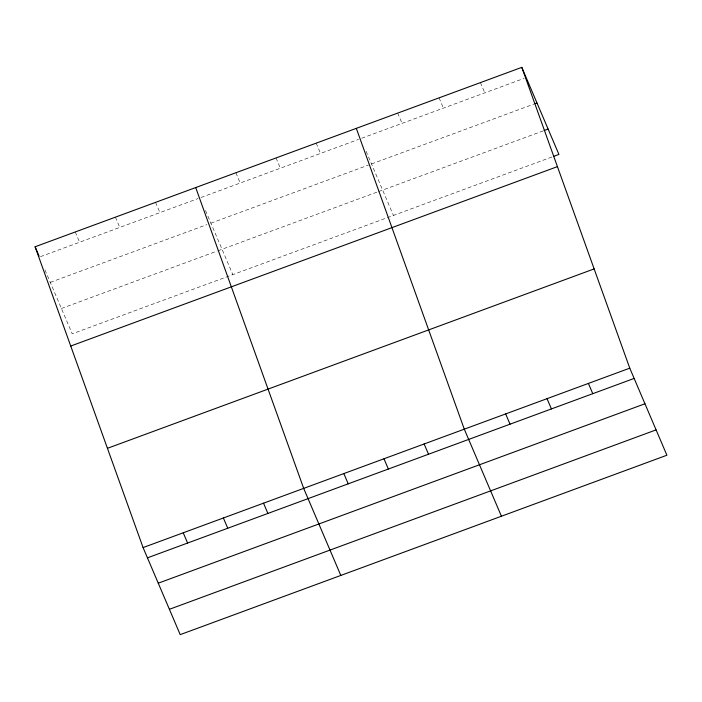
<?xml version="1.0" encoding="UTF-8"?>
<svg xmlns="http://www.w3.org/2000/svg" width="702" height="702" viewBox="0 0 702 702"><rect width="100%" height="100%" fill="white"/><g stroke="black" fill="none" stroke-linecap="round" stroke-linejoin="round"><path stroke-width="0.53" stroke-dasharray="3.51 2.63" d="M40.479 256.66L198.078 198.561M201.088 197.455L358.687 139.356M361.705 138.241L524.148 78.361M50.281 282.371L206.879 224.649M210.89 223.166L368.489 165.067M371.498 163.961L533.95 104.071M61.425 308.485L217.015 251.123M218.015 250.754L377.623 191.918M378.624 191.549L543.067 130.932M551.86 157.02L72.227 333.827L44.875 269.7M480.422 82.608L484.801 92.866M439.057 97.859L443.427 108.117M397.683 113.11L402.062 123.368M366.102 151.29L393.445 215.409M316.163 143.164L320.542 153.422M276.018 157.968L280.388 168.217M235.863 172.762L240.233 183.02M205.493 210.495L232.836 274.614M155.554 202.369L159.933 212.627M115.409 217.172L119.779 227.43M75.254 231.967L79.624 242.225"/><path stroke-width="1.05" d="M521.797 67.357L629.773 368.173L666.9 455.229L180.203 634.643L143.076 547.586L35.1 246.771L521.797 67.357L558.924 154.414L553.878 156.274M534.959 103.703L536.977 102.957M544.076 130.554L548.113 129.071M70.735 346.042L557.423 166.628M107.441 448.315L594.138 268.91M143.076 547.586L629.773 368.173M147.446 557.844L634.143 378.431M158.257 583.187L644.954 403.773M169.393 609.301L656.089 429.887M588.399 383.424L592.778 393.682M547.034 398.675L551.403 408.933M505.659 413.926L510.038 424.183M501.421 516.224L464.294 429.176L356.318 128.361M424.14 443.98L428.518 454.238M383.985 458.783L388.364 469.033M343.84 473.578L348.21 483.836M340.812 575.429L303.685 488.381L195.709 187.566M263.531 503.185L267.91 513.443M223.376 517.988L227.755 528.246M183.231 532.783L187.601 543.041M35.1 246.771L39.075 256.098"/></g></svg>
